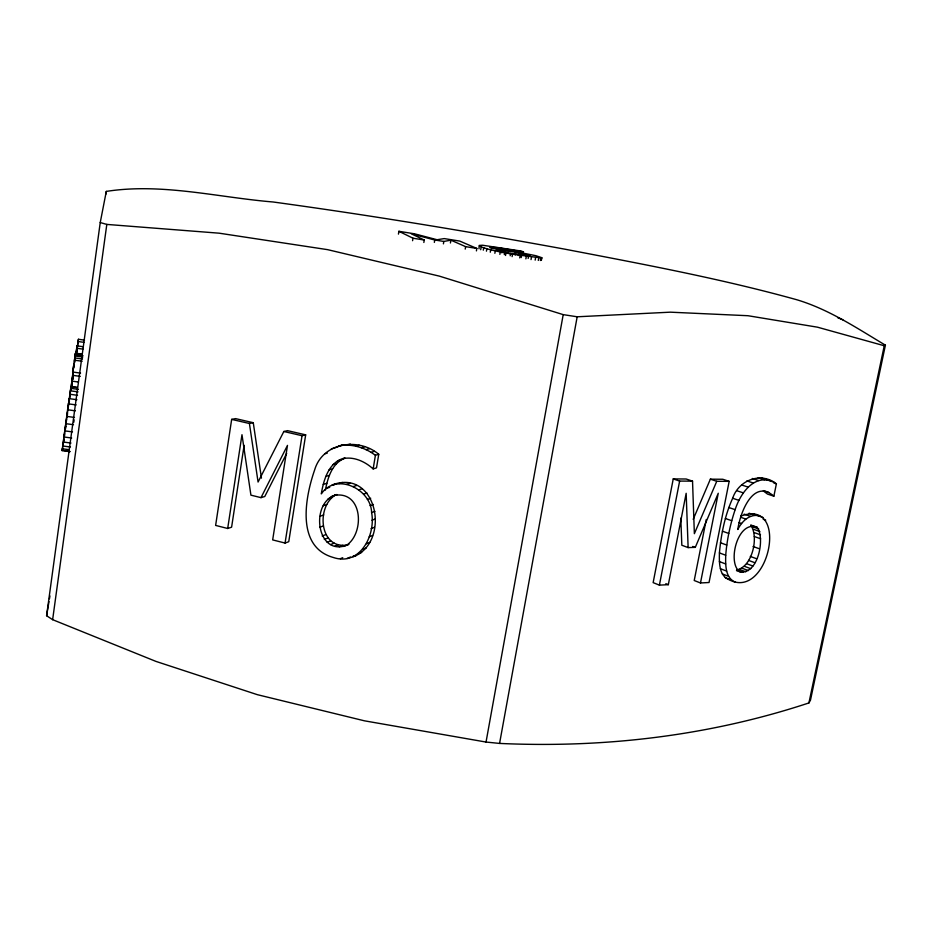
<?xml version="1.0" encoding="UTF-8"?>
<svg xmlns="http://www.w3.org/2000/svg" width="932" height="932" viewBox="0 0 932 932"><rect width="100%" height="100%" fill="white"/><g stroke="black" fill="none" stroke-linecap="round" stroke-linejoin="round"><path stroke-width="1.4" d="M740.637 516.188C790.604 497.385 768.9 600.756 729.267 579.809C718.77 575.731 719.224 562.264 719.422 552.909C721.112 534.199 724.886 515.443 732.657 498.259C738.68 480.038 761.013 471.487 776.391 483.825L773.875 496.173L767.514 494.088L763.506 491.071M735.523 582.209C725.014 578.108 725.515 564.606 725.713 555.239C726.972 539.745 730.187 524.413 735.138 509.676C739.833 494.776 752.637 475.215 770.834 480.796M106.213 193.903L106.295 191.41C161.784 182.73 217.867 197.409 273.111 201.988C370.68 215.35 467.864 231.381 564.71 249.147C642.474 264.094 720.483 278.54 796.837 299.755C828.944 309.377 856.916 328.157 885.4 345.166L810.491 700.107L808.918 702.938C709.345 735.872 604.181 748.21 499.575 743.421L486.038 742.058L364.412 720.809L257.372 694.678L155.982 661.417L52.635 619.675L46.6 615.726L100.237 222.55L106.295 191.41M343.162 546.478L348.906 544.276C316.426 559.619 308.772 501.136 337.069 494.543L331.221 496.651M346.611 545.08C319.583 548.901 316.146 507.544 334.728 495.498M75.387 354.451L75.492 353.181L81.969 354.09M77.438 387.363L70.983 386.477L70.564 390.193M69.9 451.764L62.118 450.377L70.983 386.477M342.615 458.695C353.799 456.272 365.006 461.515 373.161 468.913L376.505 467.876L378.753 454.28C358.54 437.12 322.589 442.432 314.608 470.043C305.02 497.653 295.898 546.793 333.132 557.429C359.868 566.598 375.887 535.154 371.612 512.6C371.029 488.869 335.998 472.14 321.295 493.89C323.649 479.759 328.833 461.503 344.922 458.043M352.995 556.87C391.219 542.785 377.751 467.852 332.118 484.92M63.691 438.995L63.539 440.556L63.842 438.972M73.64 367.278L73.966 364.156L72.649 372.019L80.548 373.115M69.469 398.022L67.896 410.022M74.478 362L75.049 357.399M63.935 437.015L69.154 399.001M69.807 396.182L70.436 391.289M70.762 389.984L73.209 370.68M73.663 368.291L74.152 364.517M742.979 572.295L736.723 569.941C752.625 566.586 758.974 536.785 750.726 525.007L757.052 527.209C765.976 538.673 757.134 579.832 736.478 570.605M73.127 372.311L71.473 384.73M71.741 385.382L72.3 381.153M72.673 378.345L73.232 374.116M75.76 355.698L77.065 345.865L83.332 346.751M67.209 415.183L67.558 412.596M69.9 396.391L70.354 392.116M72.649 372.019L75.492 353.181M66.09 423.291L66.65 419.237M67.139 416.592L67.512 413.855M68.991 403.02L69.364 400.352M69.038 403.766L69.422 400.923M70.005 396.648L70.389 393.793M70.972 389.529L73.092 373.86M74.642 362.466L75.026 359.612M75.609 355.337L77.065 345.865M70.04 397.207L70.424 394.353M71.589 385.778L72.172 381.503M72.556 378.637L73.139 374.361M76.855 350.816L76.308 354.032L76.692 351.189M77.449 346.483L78.428 339.271L84.532 340.145M73.791 422.266L74.129 419.843M52.635 619.675L106.807 224.414L100.237 222.55M65.217 429.524L65.741 425.866M65.263 430.083L65.776 426.425M71.892 385.196L72.277 382.376M72.673 379.557L73.069 376.738M76.203 354.183L78.428 339.271M72.766 379.475L73.162 376.645M64.343 436.619L64.751 433.753M63.248 444.121L63.924 439.485M64.122 437.166L64.471 434.801M261.449 478.128L253.271 422.709L235.586 418.619L231.66 419.388L215.63 525.415L227.688 528.479L231.602 527.197L244.102 445.356M227.688 528.479L241.982 434.708L250.918 495.16L260.995 497.641L264.781 496.5L286.683 453.371M285.064 543.053L302.038 435.71L305.673 434.848L288.757 541.69L285.064 543.053L272.668 539.908L287.487 445.391L260.995 497.641M398.442 234.118L398.896 231.299L414.484 233.804L437.073 239.734L444.238 238.592L459.721 241.073L476.823 248.436L476.415 250.883M373.161 468.913L375.421 455.247L378.753 454.28M412.573 240.689L412.981 238.219L398.896 231.299M423.85 242.483L424.27 240.025L411.28 233.804L434.743 239.99L443.807 241.446L450.89 240.176L465.627 246.642L476.823 248.436M434.347 242.402L434.743 239.99M46.6 615.726L48.988 601.583M49.466 598.763L49.944 595.932M443.411 243.858L443.807 241.446M450.412 242.984L450.89 240.176M62.7 447.628L62.129 450.762M465.208 249.1L465.627 246.642M479.013 248.832L479.165 245.442L482.52 245.233L521.209 251.046L523.609 251.978L497.548 247.679L489.778 247.295L491.35 248.296L513.858 251.302L535.853 255.694L541.678 257.651L541.352 260.389M480.714 249.706L481.203 246.84L479.502 245.99M483.289 250.172L483.708 247.784L481.203 246.84M486.434 251.174L486.853 248.762L483.708 247.784M490.279 252.211L490.698 249.799L486.853 248.762M494.869 253.306L495.288 250.883L490.698 249.799M499.855 254.366L500.286 251.943L495.288 250.883M501.777 252.817L502.278 249.974L521.559 253.259L530.063 255.916L510.62 253.353L496.372 249.566L502.278 249.974M504.305 254.611L504.725 252.199M504.771 253.236L505.26 250.393M505.54 255.473L505.971 253.038L500.286 251.943M510.188 255.776L510.62 253.353M512.111 256.65L512.53 254.215L541.772 257.989M515.233 254.96L515.734 252.118M518.297 255.531L518.798 252.7M519.707 257.896L520.138 255.473M521.07 256.102L521.559 253.259M521.198 257.593L521.617 255.182M525.869 258.863L526.3 256.428M528.153 258.432L528.572 256.02M531.03 259.597L531.461 257.174M535.166 260.121L535.597 257.698M538.3 260.424L538.719 258.013M540.362 260.517L540.793 258.106M541.259 260.051L541.678 257.651M486.038 742.058L563.208 314.632L439.322 276.117L327.563 249.648L219.148 233.186L106.807 224.414M499.575 743.421L577.176 316.787L670.318 312.173L747.953 315.715L817.469 327.179L884.258 345.749L885.4 345.166M700.48 582.966L709.042 582.512L729.173 481.355L716.766 481.285L694.363 533.687L692.534 481.145L686.138 479.001L673.242 478.92L653.146 582.628L659.402 585.145L668.326 584.667L686.162 493.296L688.131 547.597L695.295 547.364L718.257 493.261L700.48 582.966L694.223 580.508L706.27 519.497M659.402 585.145L679.638 481.075L692.534 481.145M325.396 490.069C327.738 477.918 332.048 463.053 344.805 458.264M808.918 702.938L884.258 345.749M693.198 519.334L710.37 479.176L722.778 479.258L729.173 481.355M305.673 434.848L287.557 430.654L283.841 431.493L258.071 482.042L249.415 423.501L231.66 419.388M759.592 515.874C749.876 513.369 741.732 521.431 737.829 529.493C739.81 513.788 752.951 477.895 773.875 496.173M346.611 545.267C364.762 532.941 362.839 490.884 334.751 495.311M333.26 485.211L335.625 483.813M347.042 558.478L350.479 557.033M358.272 553.841L361.651 552.408M362.781 549.449L366.136 548.028M340.425 558.664L342.731 557.697M366.416 543.787L369.771 542.389M369.2 536.844L372.544 535.481M339.283 546.758L342.743 545.36M334.903 447.896L342.207 444.972M334.984 546.082L338.456 544.696M330.674 544.544L334.18 543.158M371.099 528.619L374.443 527.302M327.132 542.273L330.65 540.909M371.961 520.254L375.293 518.973M324.313 539.383L327.843 538.032M322.169 535.982L325.711 534.642M371.612 512.6L374.955 511.353M319.746 527.267L323.299 525.974M370.086 505.668L373.429 504.457M320.165 516.188L323.719 514.942M367.359 499.459L370.715 498.282M363.573 494.135L366.94 492.981M323.218 505.727L326.759 504.538M358.843 489.848L362.233 488.718M328.18 498.795L331.699 497.63M353.181 486.597L356.595 485.479M346.588 484.384L350.036 483.289M338.968 483.568L342.452 482.473M326.2 488.426L329.73 487.308M323.253 484.442L326.794 483.347M325.851 476.403L329.38 475.355M329.101 469.798L332.619 468.773M332.992 464.602L336.499 463.6M338.724 445.88C349.826 443.714 361.441 446.533 371.041 452.323L374.396 451.368M337.489 460.897L340.984 459.907M366.066 449.643L369.433 448.7M361.325 447.71L364.715 446.778M355.896 446.148L359.309 445.228M352.844 556.392L356.397 555.425M324.884 453.779L327.248 453.15M331.384 448.816L333.726 448.199M346.89 444.995L350.339 444.075M249.415 423.501L253.271 422.709M62.118 450.377L69.923 451.391M63.784 436.968L71.659 438.005M63.12 442.013L70.983 443.038M62.619 445.974L70.459 446.999M62.281 448.793L68.805 449.632M65.566 423.652L73.465 424.689M64.599 430.852L72.486 431.889M67.477 409.765L75.364 410.826M66.568 416.371L74.455 417.42M70.203 390.799L78.043 391.871M69.69 394.236L77.542 395.308M69.05 398.628L76.925 399.7M68.304 403.847L76.191 404.919M71.834 381.106L78.253 381.992M70.867 386.78L77.356 387.665M70.599 388.318L78.404 389.378M72.603 375.316L80.315 376.377M76.575 348.219L82.913 349.116M75.352 353.589L81.865 354.498M75.166 354.568L83.006 355.675M74.933 355.931L82.797 357.038M74.607 357.911L82.494 359.018M74.257 360.148L82.167 361.255M77.962 341.496L84.125 342.37M563.208 314.632L577.176 316.787M412.981 238.219L424.27 240.025M505.971 253.038L512.53 254.215M283.841 431.493L302.038 435.71M757.052 527.209C737.457 519.683 726.634 563.988 740.229 572.027M761.549 478L773.828 482.147M758.135 477.708L764.52 479.759M773.84 483.009L776.391 483.825M752.334 478.477L758.718 480.539M746.858 480.912L753.242 482.986M763.355 490.605L768.865 492.399M741.744 485.013L748.128 487.098M710.37 479.176L716.766 481.285M737.002 490.78L743.375 492.888M732.657 498.259L739.029 500.402M673.242 478.92L679.638 481.075M756.691 515.303L763.017 517.47M749.107 513.206L755.444 515.384M728.777 507.497L735.138 509.676M763.215 519.299L765.743 520.161M744.132 514.149L750.47 516.328M740.73 517.307L745.81 519.054M752.404 526.766L758.73 528.968M739.029 522.619L741.569 523.504M725.364 518.483L731.713 520.708M753.569 529.341L759.883 531.555M754.198 532.591L760.512 534.817M754.314 536.529L760.617 538.766M722.428 531.193L728.754 533.453M753.033 546.49L759.324 548.75M720.448 542.762L726.762 545.057M750.283 556.427L756.563 558.722M748.571 560.4L754.85 562.707M719.422 552.909L725.713 555.239M746.625 563.709L752.893 566.027M692.779 546.432L695.295 547.364M744.47 566.33L750.738 568.66M688.131 547.597L681.828 545.243L680.803 518.169M742.105 568.24L748.373 570.582M719.376 561.577L725.655 563.942M739.519 569.44L745.786 571.794M720.378 568.718L726.645 571.106M722.3 573.914L728.568 576.302M725.212 577.642L731.469 580.042M665.832 583.677L668.326 584.667M837.612 317.649L842.854 319.793M764.45 478.757L767.444 480.108M753.254 513.707L755.537 514.767M371.041 452.323L375.421 455.247"/></g></svg>
